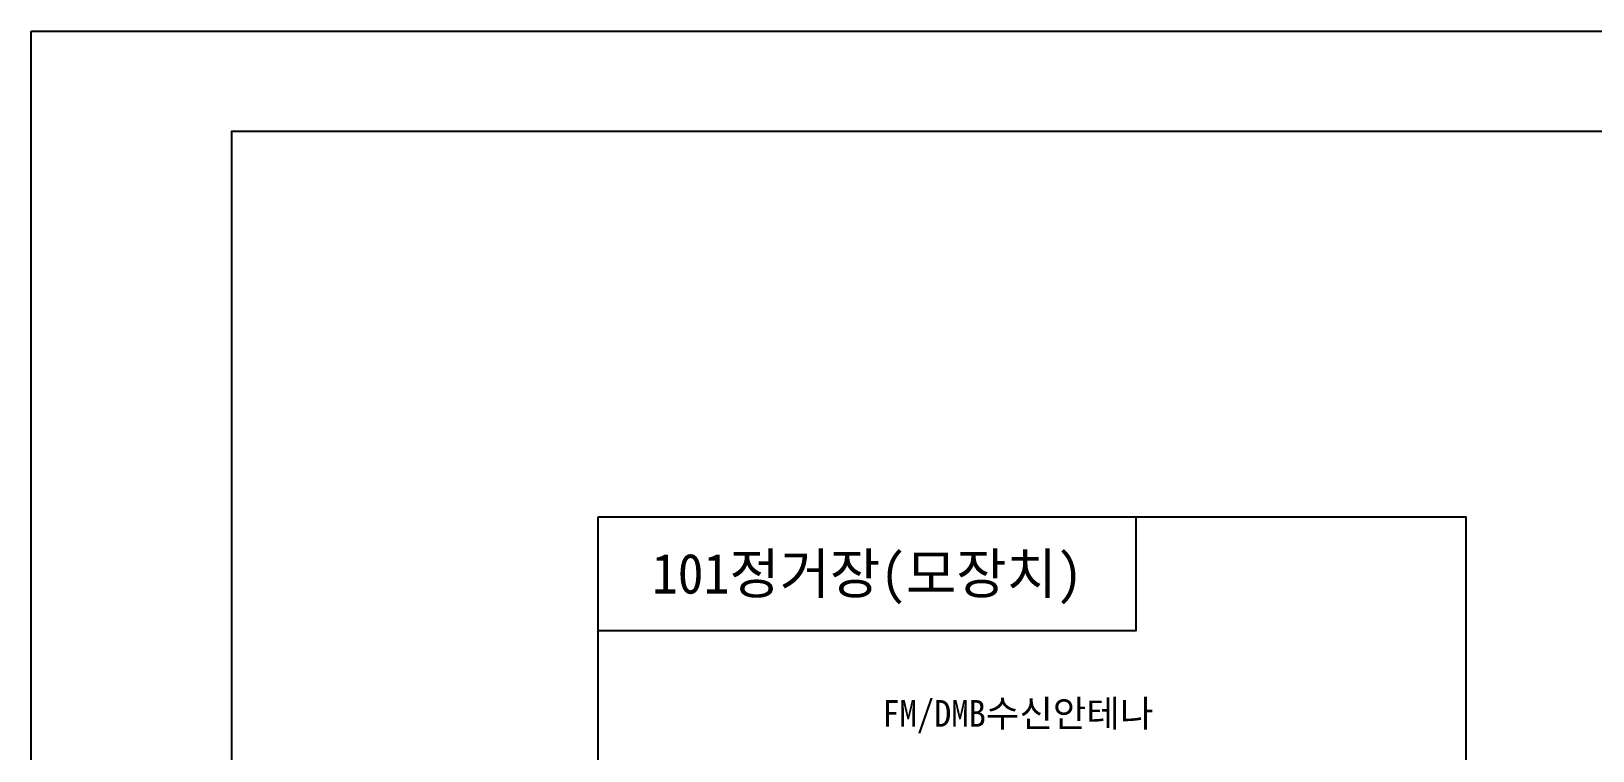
# Model space of a CAD drawing. Header units: millimetres. Extents: x 0 to 2521, y -5 to 594.
# Drawn here: x 849.1 to 1083, y 481.3 to 589.1 of the extents above; entities that cross this region are included whole.
import ezdxf
from ezdxf.enums import TextEntityAlignment as Align

# ---------------------------------------------------------------- set-up
doc = ezdxf.new("R2010")
doc.units = ezdxf.units.MM
doc.header["$LTSCALE"] = 10
for name, color, linetype in [('11', 1, 'Continuous'), ('A-TEXT02', 6, 'Continuous'), ('T', 4, 'Continuous'), ('TITBOX', 7, 'Continuous')]:
    doc.layers.add(name, color=color, linetype=linetype)
doc.styles.add('굴림체', font='GulimChe.ttf')

msp = doc.modelspace()

# ---------------------------------------------------------------- linework, layer by layer
at = {"layer": 'T'}
msp.add_lwpolyline([(934.02, 516.33), (1064.02, 516.33), (1064.02, 356.33), (934.02, 356.33)], close=True, dxfattribs=at)
msp.add_lwpolyline([(934.02, 499.33), (1014.64, 499.33), (1014.64, 516.33)], dxfattribs=at)
at = {"layer": 'TITBOX', "color": 1, "flags": 128}
for points in [[(849.06, 589.06), (1690.06, 589.06), (1690.06, -4.94), (849.06, -4.94)], [(879.06, 53.3), (1660.06, 53.3), (1660.06, 574.06), (879.06, 574.06)]]:
    msp.add_lwpolyline(points, close=True, dxfattribs=at)

# ---------------------------------------------------------------- texts
at = {"layer": '11', "color": 0, "style": '굴림체'}
msp.add_text('FM/DMB수신안테나', height=4, dxfattribs=at).set_placement((996.9, 486.66), align=Align.MIDDLE)
at = {"layer": 'A-TEXT02', "style": '굴림체'}
msp.add_text('101정거장(모장치)', height=6, dxfattribs=at).set_placement((974.33, 507.83), align=Align.MIDDLE_CENTER)

doc.saveas('drawing.dxf')
